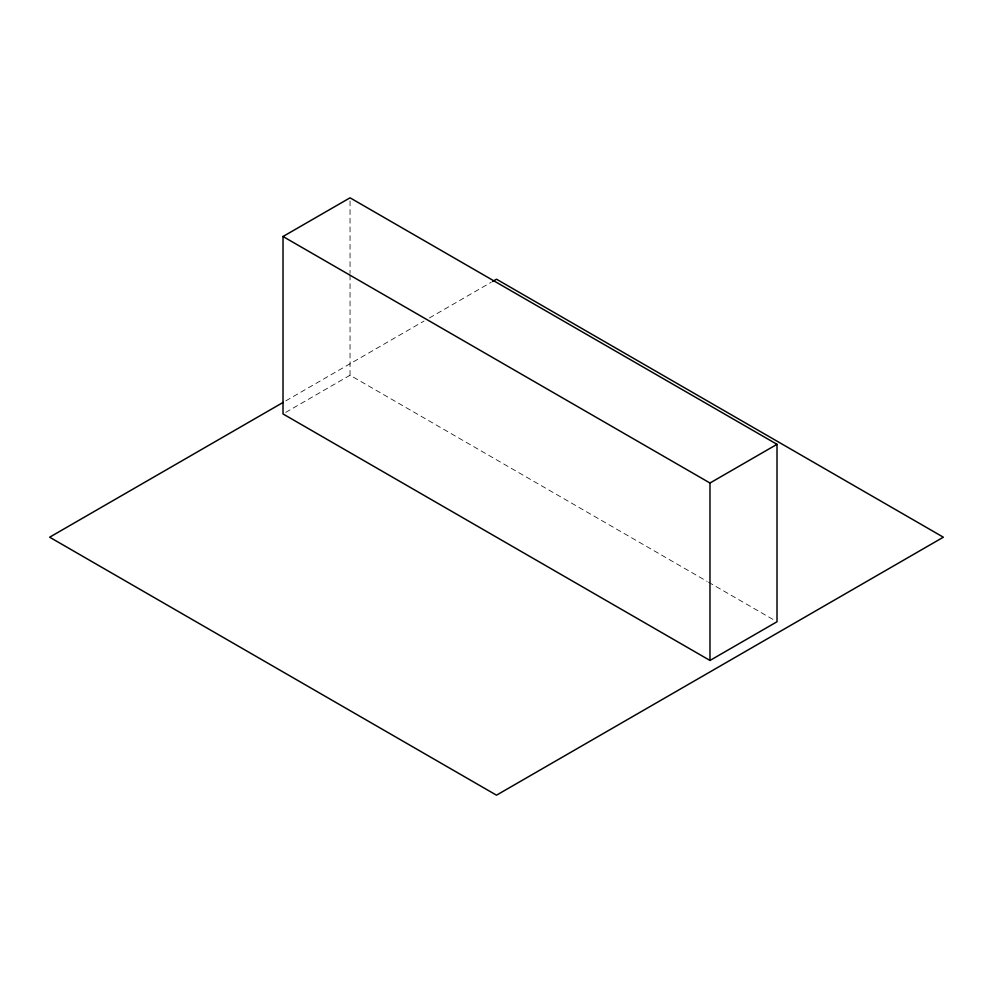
<?xml version="1.0" encoding="UTF-8"?>
<svg xmlns="http://www.w3.org/2000/svg" width="993" height="993" viewBox="0 0 993 993"><rect width="100%" height="100%" fill="white"/><g stroke="black" fill="none" stroke-linecap="round" stroke-linejoin="round"><path stroke-width="0.74" stroke-dasharray="4.96 3.72" d="M285.823 400.849L424.036 321.049M429.41 317.946L491.138 282.31M285.699 412.393L350.045 375.242L707.19 581.439M708.53 582.221L774.329 620.203M350.045 200.896L350.045 273.423M350.045 274.962L350.045 375.242"/><path stroke-width="1.49" d="M283.017 236.508L350.045 197.818L777.01 444.318L777.01 621.755L709.983 660.457L283.017 413.944L283.017 236.508L709.983 483.02L777.01 444.318M283.142 402.401L49.65 537.201L496.5 795.182L943.35 537.201L496.5 279.207L492.478 281.54M709.983 483.02L709.983 660.457"/></g></svg>
